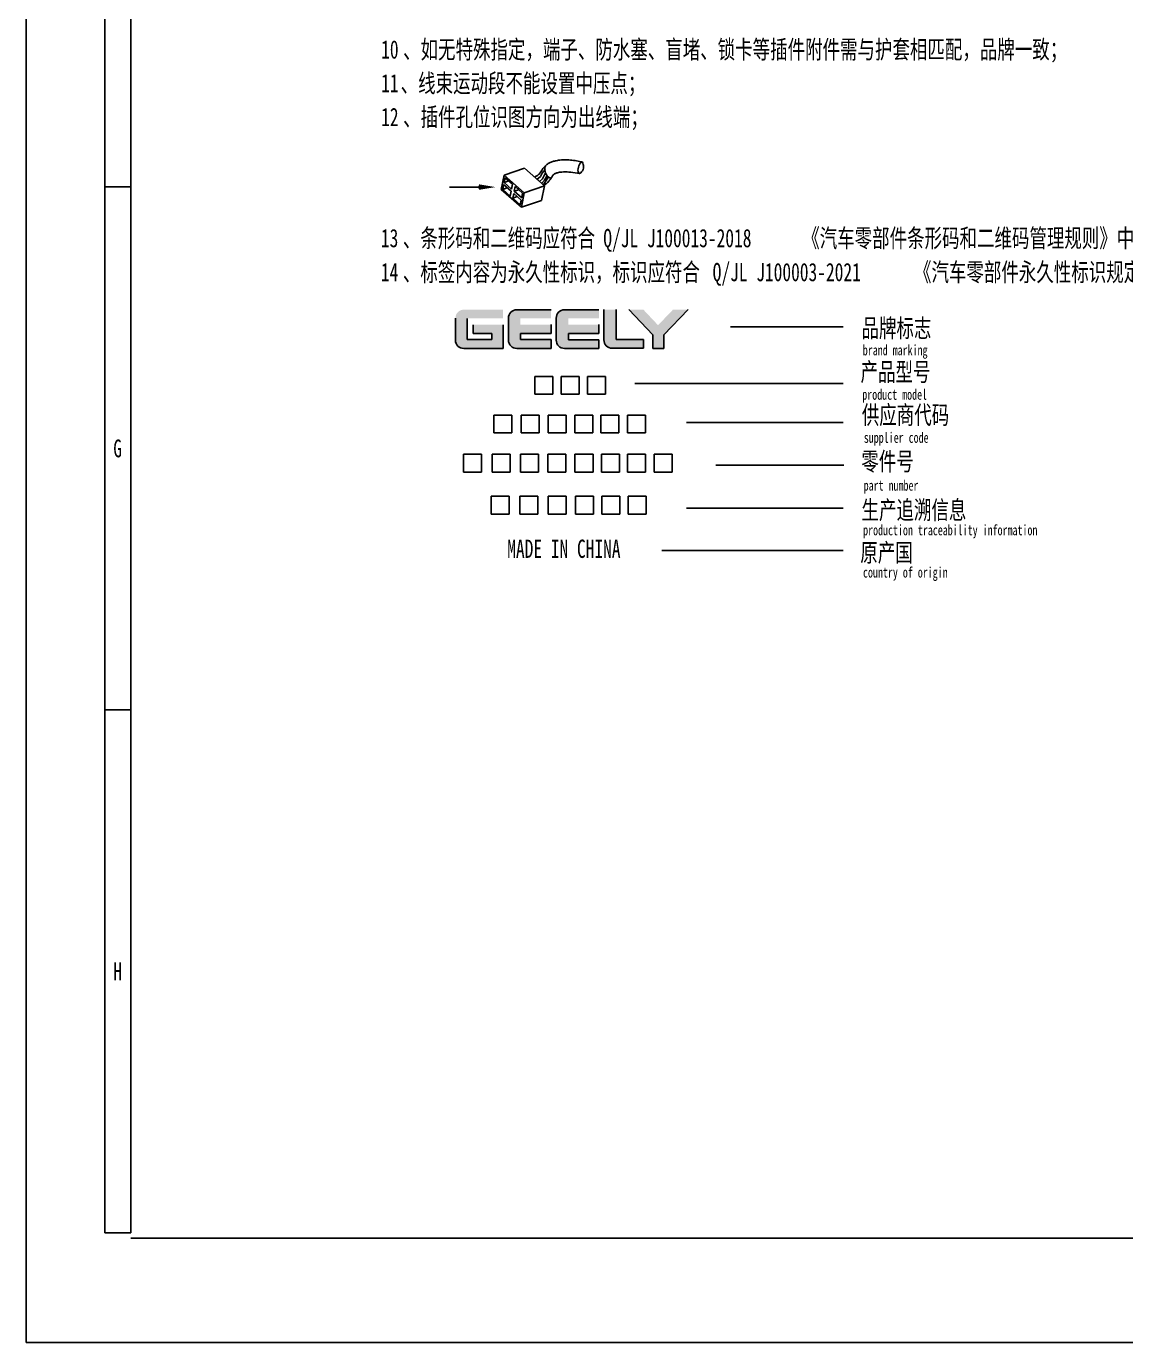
# Model space of a CAD drawing. Header units: inches. Extents: x 47316 to 59086, y 3141 to 11743.
# Drawn here: x 50262.9 to 50473.1, y 4313.7 to 4565.4 of the extents above; entities that cross this region are included whole.
import ezdxf

# ---------------------------------------------------------------- set-up
doc = ezdxf.new("R2010")
doc.units = ezdxf.units.IN
doc.header["$MEASUREMENT"] = 0
doc.layers.add('_BLACK_HOLE', color=7, linetype='Continuous')
doc.styles.add('MtX_SimSun', font='')
doc.styles.get("Standard").update_dxf_attribs({"font": ''})
doc.styles.get('MtX_SimSun').set_extended_font_data('SimSun')
doc.styles.get('Standard').set_extended_font_data('SimSun')

msp = doc.modelspace()

# ---------------------------------------------------------------- hatches: boundary and pattern name
at = {"layer": '_BLACK_HOLE', "lineweight": -3}
for points in [[(50346.59, 4511.19, 0.414214), (50344.99, 4509.58), (50344.99, 4505.37, 0.414214), (50346.59, 4503.77), (50354.08, 4503.77), (50354.08, 4508.32), (50348.35, 4508.32), (50348.35, 4506.65), (50351.94, 4506.65), (50351.94, 4505.46), (50347.23, 4505.46), (50347.23, 4509.52), (50354.08, 4509.52), (50354.08, 4511.19)], [(50357.41, 4508.34), (50357.41, 4509.52), (50363.27, 4509.52), (50363.27, 4511.19), (50356.71, 4511.19, 0.414214), (50355.1, 4509.58), (50355.1, 4505.38, 0.414214), (50356.71, 4503.78), (50363.27, 4503.78), (50363.27, 4505.46), (50357.44, 4505.46), (50357.44, 4506.64), (50363.27, 4506.64), (50363.27, 4508.34)], [(50366.56, 4508.33), (50366.56, 4509.52), (50372.41, 4509.52), (50372.41, 4511.18), (50365.85, 4511.18, 0.414214), (50364.25, 4509.58), (50364.25, 4505.38, 0.414214), (50365.85, 4503.78), (50372.41, 4503.78), (50372.41, 4505.45), (50366.59, 4505.45), (50366.59, 4506.64), (50372.41, 4506.64), (50372.41, 4508.33)], [(50373.37, 4505.42, 0.414214), (50374.97, 4503.82), (50380.97, 4503.82), (50380.97, 4505.46), (50375.74, 4505.46), (50375.74, 4511.2), (50373.37, 4511.2)], [(50383.73, 4508.22), (50380.92, 4511.2), (50378.15, 4511.2), (50382.71, 4506.35), (50382.71, 4503.79), (50384.83, 4503.79), (50384.83, 4506.35), (50389.48, 4511.2), (50386.59, 4511.2)]]:
    msp.add_hatch(color=256, dxfattribs=at).paths.add_polyline_path(points)

# ---------------------------------------------------------------- linework, layer by layer
for p, q in [((50262.93, 5154.67), (50262.93, 4313.67)), ((50282.93, 5134.67), (50282.93, 4334.67)), ((50277.93, 4834.67), (50277.93, 4334.67)), ((50358.17, 4538.25), (50354.3, 4536.94)), ((50358.17, 4538.25), (50362.02, 4534.85)), ((50361.72, 4538.16), (50361.84, 4538.31)), ((50361.84, 4538.31), (50361.97, 4538.47)), ((50361.97, 4538.47), (50362.12, 4538.63)), ((50362.12, 4538.63), (50362.28, 4538.78)), ((50362.28, 4538.78), (50362.38, 4538.87)), ((50362.38, 4538.87), (50362.49, 4538.95)), ((50362.49, 4538.95), (50362.61, 4539.03)), ((50362.61, 4539.03), (50362.72, 4539.11)), ((50362.72, 4539.11), (50362.84, 4539.18)), ((50362.84, 4539.18), (50362.97, 4539.25)), ((50362.97, 4539.25), (50363.12, 4539.32)), ((50363.12, 4539.32), (50363.27, 4539.39)), ((50363.27, 4539.39), (50363.43, 4539.45)), ((50363.43, 4539.45), (50363.59, 4539.51)), ((50363.59, 4539.51), (50363.75, 4539.56)), ((50363.75, 4539.56), (50363.92, 4539.61)), ((50363.92, 4539.61), (50364.09, 4539.65)), ((50364.09, 4539.65), (50364.26, 4539.68)), ((50364.26, 4539.68), (50364.48, 4539.72)), ((50364.48, 4539.72), (50364.7, 4539.75)), ((50364.7, 4539.75), (50364.97, 4539.79)), ((50364.97, 4539.79), (50365.24, 4539.81)), ((50365.24, 4539.81), (50365.52, 4539.82)), ((50365.52, 4539.82), (50365.8, 4539.83)), ((50365.8, 4539.83), (50366.09, 4539.83)), ((50366.09, 4539.83), (50366.38, 4539.82)), ((50366.38, 4539.82), (50366.67, 4539.81)), ((50366.67, 4539.81), (50366.96, 4539.79)), ((50366.96, 4539.79), (50367.26, 4539.76)), ((50367.26, 4539.76), (50367.55, 4539.73)), ((50367.55, 4539.73), (50367.85, 4539.69)), ((50367.85, 4539.69), (50368.14, 4539.65)), ((50368.14, 4539.65), (50368.43, 4539.6)), ((50368.43, 4539.6), (50368.72, 4539.55)), ((50368.72, 4539.55), (50369.02, 4539.49)), ((50369.02, 4539.49), (50369.31, 4539.43)), ((50354.3, 4536.94), (50353.74, 4534.18)), ((50354.47, 4536.43), (50354.29, 4535.52)), ((50354.29, 4535.52), (50355.17, 4535.82)), ((50354.3, 4536.94), (50358.15, 4533.55)), ((50354.47, 4536.43), (50355.91, 4535.16)), ((50360.1, 4536.54), (50360.3, 4536.64)), ((50360.3, 4536.64), (50360.43, 4536.71)), ((50360.43, 4536.71), (50360.55, 4536.78)), ((50360.55, 4536.78), (50360.66, 4536.85)), ((50360.57, 4536.1), (50361.27, 4536.67)), ((50360.66, 4536.85), (50360.76, 4536.92)), ((50360.76, 4536.92), (50360.88, 4537.02)), ((50360.88, 4537.02), (50360.97, 4537.1)), ((50360.97, 4537.1), (50361.05, 4537.19)), ((50361.03, 4535.73), (50361.62, 4536.24)), ((50361.05, 4537.19), (50361.13, 4537.28)), ((50361.13, 4537.28), (50361.21, 4537.38)), ((50361.21, 4537.38), (50361.33, 4537.56)), ((50361.27, 4536.67), (50361.58, 4537.29)), ((50361.33, 4537.56), (50361.46, 4537.76)), ((50361.46, 4537.76), (50361.58, 4537.95)), ((50361.49, 4535.35), (50362.04, 4535.97)), ((50361.58, 4537.95), (50361.72, 4538.16)), ((50361.58, 4537.29), (50362.13, 4537.97)), ((50361.62, 4536.24), (50362.05, 4537.08)), ((50362.71, 4536.54), (50361.8, 4535.09)), ((50362.04, 4535.97), (50362.43, 4536.75)), ((50362.05, 4537.08), (50362.21, 4537.31)), ((50362.7, 4535.6), (50362.8, 4535.71)), ((50362.8, 4535.71), (50362.9, 4535.82)), ((50362.9, 4535.82), (50363, 4535.96)), ((50363, 4535.96), (50363.11, 4536.11)), ((50363.11, 4536.11), (50363.21, 4536.26)), ((50363.21, 4536.26), (50363.39, 4536.53)), ((50363.39, 4536.53), (50363.47, 4536.66)), ((50363.47, 4536.66), (50363.54, 4536.77)), ((50363.54, 4536.77), (50363.61, 4536.86)), ((50363.61, 4536.86), (50363.68, 4536.95)), ((50363.68, 4536.95), (50363.74, 4537.01)), ((50363.74, 4537.01), (50363.79, 4537.06)), ((50363.79, 4537.06), (50363.86, 4537.11)), ((50363.86, 4537.11), (50363.95, 4537.17)), ((50363.95, 4537.17), (50364.05, 4537.23)), ((50364.05, 4537.23), (50364.13, 4537.26)), ((50364.13, 4537.26), (50364.23, 4537.31)), ((50364.23, 4537.31), (50364.35, 4537.34)), ((50364.35, 4537.34), (50364.48, 4537.38)), ((50364.48, 4537.38), (50364.68, 4537.43)), ((50364.68, 4537.43), (50364.89, 4537.46)), ((50364.89, 4537.46), (50365.02, 4537.48)), ((50365.02, 4537.48), (50365.31, 4537.51)), ((50365.31, 4537.51), (50365.63, 4537.53)), ((50365.63, 4537.53), (50365.97, 4537.53)), ((50365.97, 4537.53), (50366.32, 4537.53)), ((50366.32, 4537.53), (50366.68, 4537.51)), ((50366.68, 4537.51), (50367.05, 4537.47)), ((50367.05, 4537.47), (50367.42, 4537.43)), ((50367.42, 4537.43), (50367.89, 4537.37)), ((50367.89, 4537.37), (50368.3, 4537.29)), ((50368.3, 4537.29), (50368.71, 4537.21)), ((50282.93, 4534.67), (50277.93, 4534.67)), ((50343.84, 4534.63), (50349.51, 4534.63)), ((50349.51, 4534.88), (50349.51, 4534.38)), ((50357.6, 4530.78), (50353.74, 4534.18)), ((50354.02, 4534.19), (50354.2, 4535.1)), ((50354.02, 4534.19), (50354.9, 4534.49)), ((50354.02, 4534.19), (50355.46, 4532.92)), ((50355.64, 4533.83), (50354.2, 4535.1)), ((50355.73, 4534.25), (50354.29, 4535.52)), ((50355.64, 4533.83), (50355.46, 4532.92)), ((50355.73, 4534.25), (50355.91, 4535.16)), ((50356.12, 4533.41), (50355.94, 4532.5)), ((50356.12, 4533.41), (50357.56, 4532.14)), ((50356.21, 4533.83), (50356.39, 4534.74)), ((50356.21, 4533.83), (50357.09, 4534.13)), ((50356.21, 4533.83), (50357.65, 4532.56)), ((50357.83, 4533.47), (50356.39, 4534.74)), ((50357.6, 4530.78), (50358.15, 4533.55)), ((50357.83, 4533.47), (50357.65, 4532.56)), ((50362.02, 4534.85), (50358.15, 4533.55)), ((50361.47, 4532.09), (50362.02, 4534.85)), ((50361.8, 4535.09), (50361.76, 4535.09)), ((50361.92, 4534.94), (50362.09, 4535.05)), ((50362.09, 4535.05), (50362.22, 4535.16)), ((50362.22, 4535.16), (50362.35, 4535.26)), ((50362.35, 4535.26), (50362.48, 4535.38)), ((50362.48, 4535.38), (50362.59, 4535.49)), ((50362.59, 4535.49), (50362.7, 4535.6)), ((50355.94, 4532.5), (50356.82, 4532.8)), ((50357.38, 4531.23), (50355.94, 4532.5)), ((50357.38, 4531.23), (50357.56, 4532.14)), ((50361.47, 4532.09), (50357.6, 4530.78)), ((50363.27, 4511.19), (50356.71, 4511.19)), ((50372.41, 4511.18), (50365.85, 4511.18)), ((50373.37, 4511.2), (50373.37, 4505.42)), ((50375.74, 4505.46), (50375.74, 4511.2)), ((50382.71, 4506.35), (50378.15, 4511.2)), ((50384.83, 4506.35), (50389.48, 4511.2)), ((50344.99, 4505.37), (50344.99, 4509.58)), ((50347.23, 4509.52), (50347.23, 4505.46)), ((50348.35, 4506.65), (50348.35, 4508.32)), ((50354.08, 4508.32), (50354.08, 4503.77)), ((50355.1, 4509.58), (50355.1, 4505.38)), ((50363.27, 4508.34), (50363.27, 4506.64)), ((50364.25, 4509.58), (50364.25, 4505.38)), ((50372.41, 4508.33), (50372.41, 4506.64)), ((50351.94, 4505.46), (50347.23, 4505.46)), ((50351.94, 4506.65), (50348.35, 4506.65)), ((50351.94, 4505.46), (50351.94, 4506.65)), ((50363.27, 4506.64), (50357.44, 4506.64)), ((50357.44, 4506.64), (50357.44, 4505.46)), ((50357.44, 4505.46), (50363.27, 4505.46)), ((50363.27, 4505.46), (50363.27, 4503.78)), ((50372.41, 4506.64), (50366.59, 4506.64)), ((50366.59, 4506.64), (50366.59, 4505.45)), ((50366.59, 4505.45), (50372.41, 4505.45)), ((50372.41, 4505.45), (50372.41, 4503.78)), ((50380.97, 4505.46), (50375.74, 4505.46)), ((50380.97, 4503.82), (50380.97, 4505.46)), ((50382.71, 4506.35), (50382.71, 4503.79)), ((50384.83, 4503.79), (50384.83, 4506.35)), ((50397.56, 4507.94), (50419.11, 4507.94)), ((50354.08, 4503.77), (50346.59, 4503.77)), ((50356.71, 4503.78), (50363.27, 4503.78)), ((50365.85, 4503.78), (50372.41, 4503.78)), ((50374.97, 4503.82), (50380.97, 4503.82)), ((50382.71, 4503.79), (50384.83, 4503.79)), ((50360.15, 4498.44), (50363.61, 4498.44)), ((50360.15, 4495.05), (50360.15, 4498.44)), ((50363.61, 4498.44), (50363.61, 4495.05)), ((50365.21, 4498.44), (50368.67, 4498.44)), ((50365.21, 4495.05), (50365.21, 4498.44)), ((50368.67, 4498.44), (50368.67, 4495.05)), ((50370.22, 4498.44), (50373.67, 4498.44)), ((50370.22, 4495.05), (50370.22, 4498.44)), ((50373.67, 4498.44), (50373.67, 4495.05)), ((50379.32, 4497.07), (50419.11, 4497.07)), ((50363.61, 4495.05), (50360.15, 4495.05)), ((50368.67, 4495.05), (50365.21, 4495.05)), ((50373.67, 4495.05), (50370.22, 4495.05)), ((50352.33, 4491), (50355.78, 4491)), ((50352.33, 4487.61), (50352.33, 4491)), ((50355.78, 4491), (50355.78, 4487.61)), ((50357.57, 4491), (50361.02, 4491)), ((50357.57, 4487.61), (50357.57, 4491)), ((50361.02, 4491), (50361.02, 4487.61)), ((50362.74, 4491), (50366.19, 4491)), ((50362.74, 4487.61), (50362.74, 4491)), ((50366.19, 4491), (50366.19, 4487.61)), ((50367.8, 4491), (50371.25, 4491)), ((50367.8, 4487.61), (50367.8, 4491)), ((50371.25, 4491), (50371.25, 4487.61)), ((50372.81, 4491), (50376.26, 4491)), ((50372.81, 4487.61), (50372.81, 4491)), ((50376.26, 4491), (50376.26, 4487.61)), ((50377.86, 4491), (50381.31, 4491)), ((50377.86, 4487.61), (50377.86, 4491)), ((50381.31, 4491), (50381.31, 4487.61)), ((50389.16, 4489.6), (50419.1, 4489.6)), ((50355.78, 4487.61), (50352.33, 4487.61)), ((50361.02, 4487.61), (50357.57, 4487.61)), ((50366.19, 4487.61), (50362.74, 4487.61)), ((50371.25, 4487.61), (50367.8, 4487.61)), ((50376.26, 4487.61), (50372.81, 4487.61)), ((50381.31, 4487.61), (50377.86, 4487.61)), ((50346.54, 4483.54), (50349.99, 4483.54)), ((50346.54, 4480.14), (50346.54, 4483.54)), ((50349.99, 4483.54), (50349.99, 4480.14)), ((50352.01, 4483.54), (50355.46, 4483.54)), ((50352.01, 4480.14), (50352.01, 4483.54)), ((50355.46, 4483.54), (50355.46, 4480.14)), ((50357.43, 4483.54), (50360.88, 4483.54)), ((50357.43, 4480.14), (50357.43, 4483.54)), ((50360.88, 4483.54), (50360.88, 4480.14)), ((50362.67, 4483.54), (50366.12, 4483.54)), ((50362.67, 4480.14), (50362.67, 4483.54)), ((50366.12, 4483.54), (50366.12, 4480.14)), ((50367.84, 4483.54), (50371.3, 4483.54)), ((50367.84, 4480.14), (50367.84, 4483.54)), ((50371.3, 4483.54), (50371.3, 4480.14)), ((50372.9, 4483.54), (50376.35, 4483.54)), ((50372.9, 4480.14), (50372.9, 4483.54)), ((50376.35, 4483.54), (50376.35, 4480.14)), ((50377.91, 4483.54), (50381.36, 4483.54)), ((50377.91, 4480.14), (50377.91, 4483.54)), ((50381.36, 4483.54), (50381.36, 4480.14)), ((50382.96, 4483.54), (50386.42, 4483.54)), ((50382.96, 4480.14), (50382.96, 4483.54)), ((50386.42, 4483.54), (50386.42, 4480.14)), ((50394.8, 4481.46), (50419.24, 4481.46)), ((50349.99, 4480.14), (50346.54, 4480.14)), ((50355.46, 4480.14), (50352.01, 4480.14)), ((50360.88, 4480.14), (50357.43, 4480.14)), ((50366.12, 4480.14), (50362.67, 4480.14)), ((50371.3, 4480.14), (50367.84, 4480.14)), ((50376.35, 4480.14), (50372.9, 4480.14)), ((50381.36, 4480.14), (50377.91, 4480.14)), ((50386.42, 4480.14), (50382.96, 4480.14)), ((50351.81, 4475.5), (50355.26, 4475.5)), ((50351.81, 4472.11), (50351.81, 4475.5)), ((50355.26, 4475.5), (50355.26, 4472.11)), ((50357.28, 4475.5), (50360.73, 4475.5)), ((50357.28, 4472.11), (50357.28, 4475.5)), ((50360.73, 4475.5), (50360.73, 4472.11)), ((50362.7, 4475.5), (50366.15, 4475.5)), ((50362.7, 4472.11), (50362.7, 4475.5)), ((50366.15, 4475.5), (50366.15, 4472.11)), ((50367.94, 4475.5), (50371.39, 4475.5)), ((50367.94, 4472.11), (50367.94, 4475.5)), ((50371.39, 4475.5), (50371.39, 4472.11)), ((50372.95, 4475.5), (50376.4, 4475.5)), ((50372.95, 4472.11), (50372.95, 4475.5)), ((50376.4, 4475.5), (50376.4, 4472.11)), ((50378, 4475.5), (50381.46, 4475.5)), ((50378, 4472.11), (50378, 4475.5)), ((50381.46, 4475.5), (50381.46, 4472.11)), ((50389.16, 4473.23), (50419.1, 4473.23)), ((50355.26, 4472.11), (50351.81, 4472.11)), ((50360.73, 4472.11), (50357.28, 4472.11)), ((50366.15, 4472.11), (50362.7, 4472.11)), ((50371.39, 4472.11), (50367.94, 4472.11)), ((50376.4, 4472.11), (50372.95, 4472.11)), ((50381.46, 4472.11), (50378, 4472.11)), ((50384.48, 4465.17), (50419.12, 4465.17)), ((50282.93, 4434.67), (50277.93, 4434.67)), ((50282.93, 4334.67), (50277.93, 4334.67)), ((50282.93, 4333.67), (52025.93, 4333.67)), ((50262.93, 4313.67), (52045.93, 4313.67)), ((50262.93, 4313.67), (50282.93, 4313.67))]:
    msp.add_line(p, q, dxfattribs=at)
for centre, radius, start, end in [((50364.02, 4538.01), 1.94, 158.8986, 245.1271), ((50356.71, 4509.58), 1.6, 90, 180), ((50365.85, 4509.58), 1.6, 90, 180), ((50346.59, 4505.37), 1.6, 180, 270), ((50356.71, 4505.38), 1.6, 180, 270), ((50365.85, 4505.38), 1.6, 180, 270), ((50374.97, 4505.42), 1.6, 180, 270)]:
    msp.add_arc(centre, radius, start, end, dxfattribs=at)
for centre, major_axis, ratio, start_param, end_param in [((50369.01, 4538.32), (0.31, 1.11), 0.456658, 0.023514, 3.166002), ((50368.2, 4538.33), (0.93, 1.05), 0.856366, 4.350039, 5.865361), ((50368.04, 4538.94), (-0.49, 1.75), 0.747713, 4.517475, 4.780808)]:
    msp.add_ellipse(centre, major_axis=major_axis, ratio=ratio, start_param=start_param, end_param=end_param, dxfattribs=at)
msp.add_solid([(50349.51, 4535.15), (50352.64, 4534.63), (50349.51, 4534.11)], dxfattribs=at)

# ---------------------------------------------------------------- texts
at = {"layer": '_BLACK_HOLE', "lineweight": -3, "width": 0.7}
for s, height, p in [('10', 3.5, (50330.78, 4559.2)), ('、如无特殊指定，端子、防水塞、盲堵、锁卡等插件附件需与护套相匹配，品牌一致；', 3.5, (50334.98, 4559.2)), ('11', 3.5, (50330.78, 4552.74)), ('、线束运动段不能设置中压点；', 3.5, (50334.51, 4552.74)), ('12', 3.5, (50330.78, 4546.29)), ('、插件孔位识图方向为出线端；', 3.5, (50334.98, 4546.29)), ('13', 3.5, (50330.73, 4523.13)), ('、条形码和二维码应符合', 3.5, (50334.93, 4523.13)), ('Q/JL J100013-2018', 3.5, (50373.26, 4523.13)), ('《汽车零部件条形码和二维码管理规则》中', 3.5, (50411.3, 4523.13)), ('、标签内容为永久性标识，标识应符合', 3.5, (50334.93, 4516.63)), ('《汽车零部件永久性标识规定》的规定', 3.5, (50432.67, 4516.63)), ('14', 3.5, (50330.73, 4516.63)), ('Q/JL J100003-2021', 3.5, (50394.17, 4516.63)), ('品牌标志', 3.5, (50422.63, 4505.92)), ('brand marking', 2, (50422.88, 4502.46)), ('产品型号', 3.5, (50422.45, 4497.54)), ('product model ', 2, (50422.78, 4493.97)), ('供应商代码', 3.5, (50422.69, 4489.32)), ('supplier code', 2, (50423.08, 4485.73)), ('零件号', 3.5, (50422.6, 4480.43)), ('part number', 2, (50423.05, 4476.58)), ('生产追溯信息', 3.5, (50422.64, 4471.14)), ('production traceability information', 2, (50422.94, 4468.05)), ('MADE IN CHINA', 3.5, (50354.89, 4463.73)), ('原产国', 3.5, (50422.41, 4463)), ('country of origin', 2, (50422.92, 4459.97))]:
    msp.add_text(s, height=height, dxfattribs=at).set_placement(p)
at = {"layer": '_BLACK_HOLE', "lineweight": -3, "style": 'MtX_SimSun', "width": 0.7}
for s, p in [('G', (50279.57, 4482.97)), ('H', (50279.59, 4382.97))]:
    msp.add_text(s, height=3.4, dxfattribs=at).set_placement(p)

doc.saveas('drawing.dxf')
